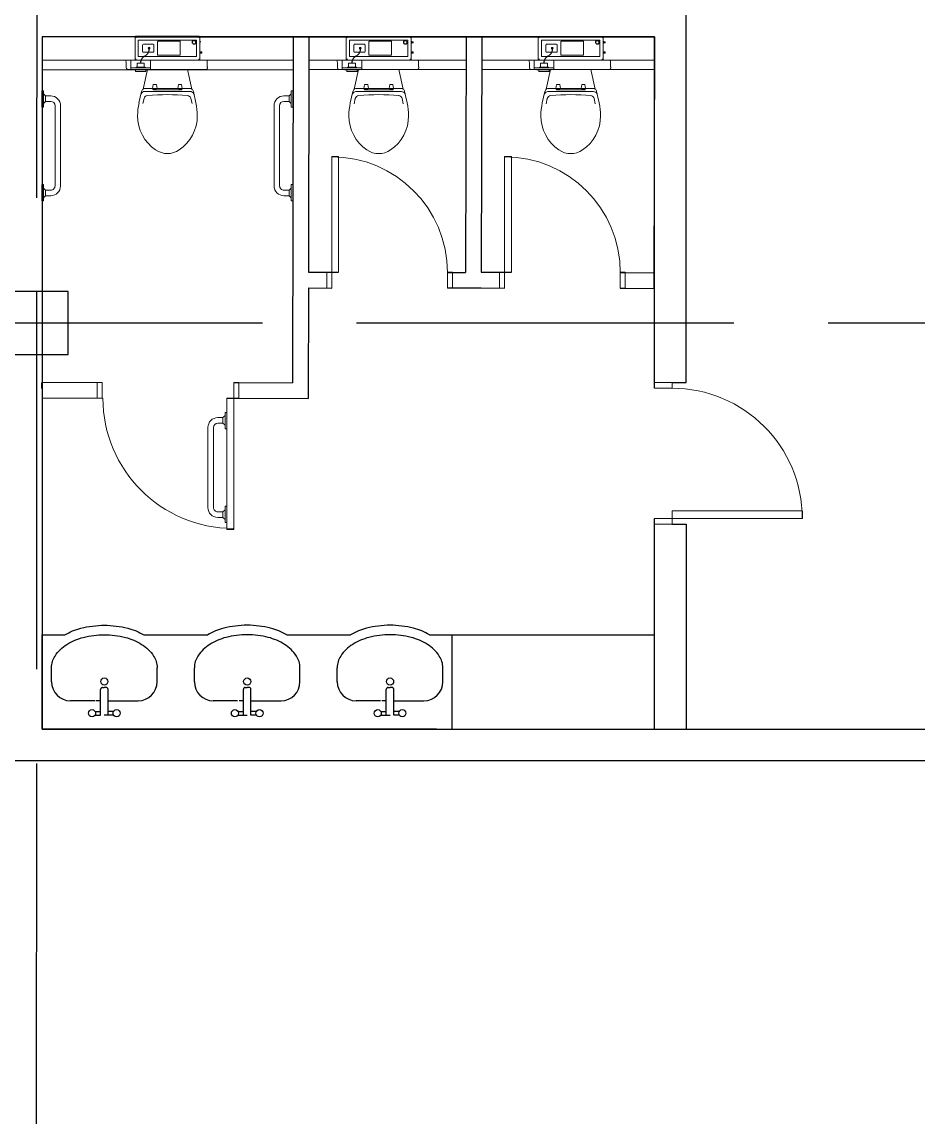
# Model space of a CAD drawing. Header units: millimetres. Extents: x -1544140 to 7445918, y -1294905 to 2019878.
# Drawn here: x 141268 to 146971, y 191454 to 198423 of the extents above; entities that cross this region are included whole.
import ezdxf

# ---------------------------------------------------------------- set-up
doc = ezdxf.new("R2010")
doc.units = ezdxf.units.MM
doc.header["$MEASUREMENT"] = 0
doc.linetypes.add('ACAD_ISO02W100', pattern=[15, 12, -3])
doc.layers.add('JA_Building Outline', color=7, linetype='Continuous', lineweight=5)
doc.layers.add('SANTEH', color=7, linetype='Continuous')

msp = doc.modelspace()

# ---------------------------------------------------------------- linework, layer by layer
at = {"color": 9, "linetype": 'ACAD_ISO02W100', "ltscale": 200, "true_color": 0xc4c4c5}
for p, q in [((141338.4, 146303.5), (141397.7, 265507.1)), ((74398.1, 196507.1), (183397.7, 196507.1))]:
    msp.add_line(p, q, dxfattribs=at)
for p, q in [((145493.8, 196127.3), (145493.8, 198527)), ((145293.8, 198326.8), (141397.7, 198326.8)), ((141397.7, 198326.8), (141397.7, 193923.5)), ((141987.8, 198327), (145293.8, 198327)), ((145293.8, 196091.3), (145293.8, 198327)), ((145406.3, 196127.3), (145493.8, 196127.3)), ((145293.8, 193923.5), (145293.8, 195263)), ((145406.3, 195227), (145493.8, 195227)), ((145493.8, 195227), (145493.8, 193923.5)), ((141397.7, 193923.5), (157007.2, 193923.5)), ((125347.5, 193723.5), (158257, 193723.5))]:
    msp.add_line(p, q)
at = {"color": 165, "true_color": 0x5e67af}
for p, q in [((142396.8, 198329.9), (141990.8, 198329.9)), ((142993.8, 198329.9), (142990, 196127.1)), ((143093.8, 198329.7), (143091.4, 196829.5)), ((144093.9, 198329.6), (144090.1, 196827.1)), ((144193.8, 198329.7), (144191.4, 196829.5)), ((145293.8, 198327), (145289.9, 196726.9)), ((145293, 198326.8), (145293.8, 198326.8)), ((143091.3, 196829.5), (143283.1, 196829.2)), ((143975.4, 196827.4), (144090.1, 196827.1)), ((144191.3, 196829.5), (144383.1, 196829.2)), ((145075.4, 196827.4), (145290.1, 196826.9)), ((143091.2, 196729.6), (143090.1, 196027)), ((143091.1, 196729.6), (143239.4, 196729.3)), ((143975.4, 196730.2), (144189.9, 196729.7)), ((144191.1, 196729.7), (144339.4, 196729.3)), ((145075.4, 196727.5), (145289.9, 196726.9)), ((141393.8, 196129.9), (141779.7, 196129.2)), ((141393.8, 196091.1), (141393.8, 196126.8)), ((142615.7, 196127.8), (142990, 196127.1)), ((141393.8, 196029.7), (141783.1, 196029.1)), ((142572, 196027.8), (143089.9, 196027)), ((144005.4, 193923.5), (144005.4, 194523.5)), ((144005.4, 194523.5), (145293.8, 194523.5))]:
    msp.add_line(p, q, dxfattribs=at)
msp.add_lwpolyline([(141163.4, 196307.1), (141563.4, 196307.1), (141563.4, 196707.1), (141163.4, 196707.1)], close=True)
at = {"layer": 'JA_Building Outline', "color": 165, "linetype": 'Continuous', "lineweight": 20, "true_color": 0x5e67af}
for p, q in [((141987.8, 198326.9), (141987.8, 198182.9)), ((142153.3, 198329.9), (141990.8, 198329.9)), ((142396.8, 198329.9), (142153.3, 198329.9)), ((142399.8, 198326.9), (142399.8, 198182.9)), ((143332.3, 198326.6), (143332.3, 198182.6)), ((143497.8, 198329.6), (143335.3, 198329.6)), ((143741.3, 198329.6), (143497.8, 198329.6)), ((143744.3, 198326.6), (143744.3, 198182.6)), ((144554.1, 198326.7), (144554.1, 198182.7)), ((144719.6, 198329.7), (144557.1, 198329.7)), ((144963.1, 198329.7), (144719.6, 198329.7)), ((144966.1, 198326.7), (144966.1, 198182.7)), ((142007.5, 198205.5), (142007.5, 198304.2)), ((142010.5, 198307.2), (142081.3, 198307.2)), ((142035.3, 198274.9), (142035.3, 198234.9)), ((142040.8, 198280.4), (142081.3, 198280.4)), ((142081.3, 198307.2), (142234.3, 198307.2)), ((142081.3, 198280.4), (142102.8, 198280.4)), ((142108.3, 198274.9), (142108.3, 198234.9)), ((142131.4, 198213.5), (142131.4, 198296.2)), ((142134.4, 198299.2), (142273.1, 198299.2)), ((142234.3, 198307.2), (142253.3, 198307.2)), ((142253.3, 198307.2), (142330.3, 198307.2)), ((142276.1, 198213.5), (142276.1, 198296.2)), ((142330.3, 198307.2), (142377, 198307.2)), ((142380, 198205.5), (142380, 198304.2)), ((143352.1, 198205.3), (143352.1, 198304)), ((143355.1, 198307), (143425.8, 198307)), ((143379.8, 198274.6), (143379.8, 198234.6)), ((143385.3, 198280.1), (143425.8, 198280.1)), ((143425.8, 198307), (143578.8, 198307)), ((143425.8, 198280.1), (143447.3, 198280.1)), ((143452.8, 198274.6), (143452.8, 198234.6)), ((143476, 198213.3), (143476, 198296)), ((143479, 198299), (143617.7, 198299)), ((143578.8, 198307), (143597.8, 198307)), ((143597.8, 198307), (143674.8, 198307)), ((143620.7, 198213.3), (143620.7, 198296)), ((143674.8, 198307), (143721.6, 198307)), ((143724.6, 198205.3), (143724.6, 198304)), ((144573.8, 198205.3), (144573.8, 198304)), ((144576.8, 198307), (144647.6, 198307)), ((144601.5, 198274.7), (144601.5, 198234.7)), ((144607.1, 198280.2), (144647.6, 198280.2)), ((144647.6, 198307), (144800.6, 198307)), ((144647.6, 198280.2), (144669.1, 198280.2)), ((144674.6, 198274.7), (144674.6, 198234.7)), ((144697.7, 198213.3), (144697.7, 198296)), ((144700.7, 198299), (144839.4, 198299)), ((144800.6, 198307), (144819.6, 198307)), ((144819.6, 198307), (144896.6, 198307)), ((144842.4, 198213.3), (144842.4, 198296)), ((144896.6, 198307), (144943.3, 198307)), ((144946.3, 198205.3), (144946.3, 198304)), ((142010.5, 198202.5), (142081.3, 198202.5)), ((142040.8, 198229.3), (142081.3, 198229.3)), ((142081.3, 198229.3), (142102.8, 198229.3)), ((142081.3, 198202.5), (142134.3, 198202.5)), ((142134.3, 198202.5), (142153.3, 198202.5)), ((142134.4, 198210.5), (142273.1, 198210.5)), ((142153.3, 198202.5), (142330.3, 198202.5)), ((142330.3, 198202.5), (142377, 198202.5)), ((143355.1, 198202.3), (143425.8, 198202.3)), ((143385.3, 198229.1), (143425.8, 198229.1)), ((143425.8, 198229.1), (143447.3, 198229.1)), ((143425.8, 198202.3), (143478.8, 198202.3)), ((143478.8, 198202.3), (143497.8, 198202.3)), ((143479, 198210.3), (143617.7, 198210.3)), ((143497.8, 198202.3), (143674.8, 198202.3)), ((143674.8, 198202.3), (143721.6, 198202.3)), ((144576.8, 198202.3), (144647.6, 198202.3)), ((144607.1, 198229.1), (144647.6, 198229.1)), ((144647.6, 198229.1), (144669.1, 198229.1)), ((144647.6, 198202.3), (144700.6, 198202.3)), ((144700.6, 198202.3), (144719.6, 198202.3)), ((144700.7, 198210.3), (144839.4, 198210.3)), ((144719.6, 198202.3), (144896.6, 198202.3)), ((144896.6, 198202.3), (144943.3, 198202.3)), ((141961.6, 198129.9, 0), (141961.3, 198119.9, 0)), ((141961.6, 198129.9, 0), (142023.8, 198129.9, 0)), ((142234.3, 198179.9), (141990.8, 198179.9)), ((141995.3, 198129.9, 0), (141995.3, 198132.4, 0)), ((141997.3, 198134.4, 0), (142010.8, 198134.4, 0)), ((142001.3, 198159.5, 0), (142001.3, 198134.9, 0)), ((142001.3, 198159.5, 0), (142023.8, 198159.5, 0)), ((142023.8, 198134.9, 0), (142001.3, 198134.9, 0)), ((142023.8, 198134.4, 0), (142008.8, 198134.4, 0)), ((142021.8, 198161.4, 0), (142021.4, 198160.5, 0)), ((142021.4, 198160.5, 0), (142021.4, 198159.5, 0)), ((142021.9, 198161.4, 0), (142021.8, 198161.4, 0)), ((142022.3, 198168.2, 0), (142021.9, 198165.9, 0)), ((142021.9, 198165.9, 0), (142021.9, 198161.4, 0)), ((142046.2, 198159.5, 0), (142023.8, 198159.5, 0)), ((142046.2, 198134.9, 0), (142023.8, 198134.9, 0)), ((142023.8, 198134.4, 0), (142038.7, 198134.4, 0)), ((142023.8, 198129.9, 0), (142085.9, 198129.9, 0)), ((142025.2, 198168.2, 0), (142025.6, 198165.9, 0)), ((142025.6, 198165.9, 0), (142025.6, 198161.4, 0)), ((142025.6, 198161.4, 0), (142025.7, 198161.4, 0)), ((142025.7, 198161.4, 0), (142026.1, 198160.5, 0)), ((142026.1, 198160.5, 0), (142026.1, 198159.5, 0)), ((142050.3, 198134.4, 0), (142036.8, 198134.4, 0)), ((142046.2, 198159.5, 0), (142046.2, 198134.9, 0)), ((142052.3, 198129.9, 0), (142052.3, 198132.4, 0)), ((142085.9, 198129.9, 0), (142086.3, 198119.9, 0)), ((142234.3, 198179.9), (142396.8, 198179.9)), ((143306.1, 198129.6, 0), (143305.8, 198119.6, 0)), ((143306.1, 198129.6, 0), (143368.3, 198129.6, 0)), ((143578.8, 198179.6), (143335.3, 198179.6)), ((143339.8, 198129.6, 0), (143339.8, 198132.1, 0)), ((143341.8, 198134.1, 0), (143355.3, 198134.1, 0)), ((143345.9, 198159.3, 0), (143345.9, 198134.6, 0)), ((143345.9, 198159.3, 0), (143368.3, 198159.3, 0)), ((143368.3, 198134.6, 0), (143345.9, 198134.6, 0)), ((143368.3, 198134.1, 0), (143353.3, 198134.1, 0)), ((143366.4, 198161.2, 0), (143365.9, 198160.3, 0)), ((143365.9, 198160.3, 0), (143365.9, 198159.3, 0)), ((143366.8, 198168, 0), (143366.4, 198165.7, 0)), ((143366.4, 198165.7, 0), (143366.4, 198161.2, 0)), ((143366.4, 198161.2, 0), (143366.4, 198161.2, 0)), ((143390.7, 198159.3, 0), (143368.3, 198159.3, 0)), ((143390.7, 198134.6, 0), (143368.3, 198134.6, 0)), ((143368.3, 198134.1, 0), (143383.2, 198134.1, 0)), ((143368.3, 198129.6, 0), (143430.4, 198129.6, 0)), ((143369.8, 198168, 0), (143370.2, 198165.7, 0)), ((143370.2, 198165.7, 0), (143370.2, 198161.2, 0)), ((143370.2, 198161.2, 0), (143370.2, 198161.2, 0)), ((143370.2, 198161.2, 0), (143370.6, 198160.3, 0)), ((143370.6, 198160.3, 0), (143370.6, 198159.3, 0)), ((143394.8, 198134.1, 0), (143381.3, 198134.1, 0)), ((143390.7, 198159.3, 0), (143390.7, 198134.6, 0)), ((143396.8, 198129.6, 0), (143396.8, 198132.1, 0)), ((143430.4, 198129.6, 0), (143430.8, 198119.6, 0)), ((143578.8, 198179.6), (143741.3, 198179.6)), ((144527.9, 198129.6, 0), (144527.5, 198119.7, 0)), ((144527.9, 198129.6, 0), (144590.1, 198129.7, 0)), ((144800.6, 198179.7), (144557.1, 198179.7)), ((144561.5, 198129.6, 0), (144561.5, 198132.2, 0)), ((144563.5, 198134.2, 0), (144577, 198134.2, 0)), ((144567.6, 198159.3, 0), (144567.6, 198134.7, 0)), ((144567.6, 198159.3, 0), (144590.1, 198159.3, 0)), ((144590.1, 198134.7, 0), (144567.6, 198134.7, 0)), ((144590.1, 198134.2, 0), (144575.1, 198134.2, 0)), ((144588.1, 198161.2, 0), (144587.7, 198160.3, 0)), ((144587.7, 198160.3, 0), (144587.7, 198159.3, 0)), ((144588.2, 198161.2, 0), (144588.1, 198161.2, 0)), ((144588.6, 198168, 0), (144588.2, 198165.7, 0)), ((144588.2, 198165.7, 0), (144588.2, 198161.2, 0)), ((144612.5, 198159.3, 0), (144590.1, 198159.3, 0)), ((144612.5, 198134.7, 0), (144590.1, 198134.7, 0)), ((144590.1, 198134.2, 0), (144605, 198134.2, 0)), ((144590.1, 198129.7, 0), (144652.2, 198129.7, 0)), ((144591.5, 198168, 0), (144591.9, 198165.7, 0)), ((144591.9, 198165.7, 0), (144591.9, 198161.2, 0)), ((144591.9, 198161.2, 0), (144592, 198161.2, 0)), ((144592, 198161.2, 0), (144592.4, 198160.3, 0)), ((144592.4, 198160.3, 0), (144592.4, 198159.3, 0)), ((144616.5, 198134.2, 0), (144603, 198134.2, 0)), ((144612.5, 198159.3, 0), (144612.5, 198134.7, 0)), ((144618.5, 198129.7, 0), (144618.5, 198132.2, 0)), ((144652.2, 198129.6, 0), (144652.5, 198119.7, 0)), ((144800.6, 198179.7), (144963.1, 198179.7))]:
    msp.add_line(p, q, dxfattribs=at)
at = {"layer": 'JA_Building Outline', "color": 165, "lineweight": 20, "ltscale": 2, "true_color": 0x5e67af}
for p, q in [((142400.3, 198299.4), (142399.8, 198299.4)), ((142400.3, 198286.4), (142399.8, 198286.4)), ((142400.3, 198299.4), (142405.3, 198297.4)), ((142400.3, 198286.4), (142405.3, 198288.4)), ((143744.8, 198299.1), (143744.3, 198299.1)), ((143744.8, 198286.1), (143744.3, 198286.1)), ((143744.8, 198299.1), (143749.8, 198297.1)), ((143744.8, 198286.1), (143749.8, 198288.1)), ((143757.3, 198295.1), (143745.8, 198295.1)), ((143757.3, 198290.1), (143745.8, 198290.1)), ((143757.3, 198296.6), (143749.8, 198296.6)), ((143757.3, 198288.6), (143749.8, 198288.6)), ((143757.3, 198290.1), (143753.3, 198290.1)), ((144966.6, 198299.2), (144966.1, 198299.2)), ((144966.6, 198286.2), (144966.1, 198286.2)), ((144966.6, 198299.2), (144971.6, 198297.2)), ((144966.6, 198286.2), (144971.6, 198288.2)), ((144979.1, 198295.2), (144967.6, 198295.2)), ((144979.1, 198290.2), (144967.6, 198290.2)), ((144979.1, 198296.7), (144971.6, 198296.7)), ((144979.1, 198288.7), (144971.6, 198288.7)), ((144979.1, 198290.2), (144975.1, 198290.2)), ((142400.3, 198234.4), (142399.8, 198234.4)), ((142400.3, 198221.4), (142399.8, 198221.4)), ((142400.3, 198234.4), (142405.3, 198232.4)), ((142400.3, 198221.4), (142405.3, 198223.4)), ((142412.8, 198230.4), (142401.3, 198230.4)), ((142412.8, 198225.4), (142401.3, 198225.4)), ((142412.8, 198231.9), (142405.3, 198231.9)), ((142412.8, 198223.9), (142405.3, 198223.9)), ((142412.8, 198225.4), (142408.8, 198225.4)), ((143744.8, 198234.2), (143744.3, 198234.2)), ((143744.8, 198221.2), (143744.3, 198221.2)), ((143744.8, 198234.2), (143749.8, 198232.2)), ((143744.8, 198221.2), (143749.8, 198223.2)), ((143757.3, 198230.2), (143745.8, 198230.2)), ((143757.3, 198225.2), (143745.8, 198225.2)), ((143757.3, 198231.7), (143749.8, 198231.7)), ((143757.3, 198223.7), (143749.8, 198223.7)), ((143757.3, 198225.2), (143753.3, 198225.2)), ((144966.6, 198234.2), (144966.1, 198234.2)), ((144966.6, 198221.2), (144966.1, 198221.2)), ((144966.6, 198234.2), (144971.6, 198232.2)), ((144966.6, 198221.2), (144971.6, 198223.2)), ((144979.1, 198230.2), (144967.6, 198230.2)), ((144979.1, 198225.2), (144967.6, 198225.2)), ((144979.1, 198231.7), (144971.6, 198231.7)), ((144979.1, 198223.7), (144971.6, 198223.7)), ((144979.1, 198225.2), (144975.1, 198225.2)), ((141960.8, 198179.9), (141960.8, 198119.9)), ((142022.3, 198168.2, 0), (142025.2, 198168.2, 0)), ((142086.8, 198179.9), (142086.8, 198119.9)), ((143305.3, 198179.6), (143305.3, 198119.6)), ((143366.8, 198168, 0), (143369.8, 198168, 0)), ((143431.3, 198179.6), (143431.3, 198119.6)), ((144527, 198179.7), (144527, 198119.7)), ((144588.6, 198168, 0), (144591.5, 198168, 0)), ((144653.1, 198179.7), (144653.1, 198119.7))]:
    msp.add_line(p, q, dxfattribs=at)
at = {"layer": 'JA_Building Outline', "color": 165, "lineweight": 20, "true_color": 0x5e67af}
for p, q in [((142400.3, 198299.4), (142400.3, 198292.9)), ((142400.3, 198286.4), (142400.3, 198292.9)), ((142405.3, 198297.4), (142405.3, 198295.4)), ((142405.3, 198288.4), (142405.3, 198290.4)), ((143744.8, 198299.1), (143744.8, 198292.6)), ((143744.8, 198286.1), (143744.8, 198292.6)), ((143749.8, 198297.1), (143749.8, 198295.1)), ((143749.8, 198288.1), (143749.8, 198290.1)), ((143752.8, 198294.6), (143752.8, 198290.6)), ((143757.3, 198296.6), (143757.3, 198295.1)), ((143757.3, 198288.6), (143757.3, 198290.1)), ((143757.8, 198294.6), (143757.8, 198290.6)), ((144966.6, 198299.2), (144966.6, 198292.7)), ((144966.6, 198286.2), (144966.6, 198292.7)), ((144971.6, 198297.2), (144971.6, 198295.2)), ((144971.6, 198288.2), (144971.6, 198290.2)), ((144974.6, 198294.7), (144974.6, 198290.7)), ((144979.1, 198296.7), (144979.1, 198295.2)), ((144979.1, 198288.7), (144979.1, 198290.2)), ((144979.6, 198294.7), (144979.6, 198290.7)), ((142400.3, 198234.4), (142400.3, 198227.9)), ((142400.3, 198221.4), (142400.3, 198227.9)), ((142405.3, 198232.4), (142405.3, 198230.4)), ((142405.3, 198223.4), (142405.3, 198225.4)), ((142408.3, 198229.9), (142408.3, 198225.9)), ((142412.8, 198231.9), (142412.8, 198230.4)), ((142412.8, 198223.9), (142412.8, 198225.4)), ((142413.3, 198229.9), (142413.3, 198225.9)), ((143744.8, 198234.2), (143744.8, 198227.7)), ((143744.8, 198221.2), (143744.8, 198227.7)), ((143749.8, 198232.2), (143749.8, 198230.2)), ((143749.8, 198223.2), (143749.8, 198225.2)), ((143752.8, 198229.7), (143752.8, 198225.7)), ((143757.3, 198231.7), (143757.3, 198230.2)), ((143757.3, 198223.7), (143757.3, 198225.2)), ((143757.8, 198229.7), (143757.8, 198225.7)), ((144966.6, 198234.2), (144966.6, 198227.7)), ((144966.6, 198221.2), (144966.6, 198227.7)), ((144971.6, 198232.2), (144971.6, 198230.2)), ((144971.6, 198223.2), (144971.6, 198225.2)), ((144974.6, 198229.7), (144974.6, 198225.7)), ((144979.1, 198231.7), (144979.1, 198230.2)), ((144979.1, 198223.7), (144979.1, 198225.2)), ((144979.6, 198229.7), (144979.6, 198225.7)), ((142993.4, 198179.4), (141393.8, 198179.9)), ((142993.3, 198116.9), (141393.8, 198116.9)), ((141928.4, 198179.9), (142441.3, 198179.9)), ((141931, 198161.9), (141928.4, 198179.9)), ((141931.8, 198139.3, 0), (141931, 198161.9)), ((141931.9, 198134.8, 0), (141931.8, 198139.3, 0)), ((141932.4, 198130.1, 0), (141931.9, 198134.8, 0)), ((141934.6, 198125.2, 0), (141932.4, 198130.1, 0)), ((141939.4, 198119.9, 0), (141934.6, 198125.2, 0)), ((141939.4, 198119.9, 0), (142440.8, 198119.9, 0)), ((141981.8, 198116.9, 0), (142065.8, 198116.9, 0)), ((141991.3, 198109.9, 0), (141991.3, 198116.9, 0)), ((142038.6, 197994.7, 0), (142066.3, 198119.9, 0)), ((142344.4, 198119.9, 0), (142043.8, 198119.9, 0)), ((142056.3, 198109.9, 0), (142056.3, 198116.9, 0)), ((142321.9, 198119.9, 0), (142066.3, 198119.9, 0)), ((142321.9, 198119.9, 0), (142349.7, 197994.7, 0)), ((142440.8, 198119.9, 0), (142446.8, 198124.8, 0)), ((142445.4, 198177.9), (142441.3, 198179.9)), ((142447.2, 198176.2), (142445.4, 198177.9)), ((142446.6, 198139.3, 0), (142447.2, 198140.9, 0)), ((142446.6, 198137.7, 0), (142446.6, 198139.3, 0)), ((142447.7, 198136, 0), (142446.6, 198137.7, 0)), ((142446.8, 198124.8, 0), (142449.5, 198128.6, 0)), ((142447.6, 198174.5), (142447.2, 198176.2)), ((142447.2, 198140.9, 0), (142447.6, 198174.5)), ((142449.1, 198134, 0), (142447.7, 198136, 0)), ((142450, 198131.7, 0), (142449.1, 198134, 0)), ((142449.5, 198128.6, 0), (142450, 198131.7, 0)), ((144093.5, 198179.1), (143093.7, 198179.6)), ((144093.4, 198119.1), (143093.7, 198119.6, 0)), ((143272.9, 198179.6), (143785.9, 198179.6)), ((143275.5, 198161.7), (143272.9, 198179.6)), ((143276.3, 198139.1, 0), (143275.5, 198161.7)), ((143276.4, 198134.6, 0), (143276.3, 198139.1, 0)), ((143277, 198129.9, 0), (143276.4, 198134.6, 0)), ((143279.1, 198124.9, 0), (143277, 198129.9, 0)), ((143284, 198119.6, 0), (143279.1, 198124.9, 0)), ((143284, 198119.6, 0), (143785.4, 198119.6, 0)), ((143326.3, 198116.6, 0), (143410.3, 198116.6, 0)), ((143335.8, 198109.7, 0), (143335.8, 198116.6, 0)), ((143383.1, 197994.5, 0), (143410.8, 198119.6, 0)), ((143689, 198119.6, 0), (143388.4, 198119.6, 0)), ((143400.8, 198109.7, 0), (143400.8, 198116.6, 0)), ((143666.5, 198119.6, 0), (143410.8, 198119.6, 0)), ((143666.5, 198119.6, 0), (143694.2, 197994.5, 0)), ((143785.4, 198119.6, 0), (143791.3, 198124.5, 0)), ((143789.9, 198177.7), (143785.9, 198179.6)), ((143791.8, 198175.9), (143789.9, 198177.7)), ((143791.2, 198139, 0), (143791.7, 198140.6, 0)), ((143791.2, 198137.4, 0), (143791.2, 198139, 0)), ((143792.2, 198135.7, 0), (143791.2, 198137.4, 0)), ((143791.3, 198124.5, 0), (143794, 198128.4, 0)), ((143791.7, 198140.6, 0), (143792.1, 198174.2)), ((143792.1, 198174.2), (143791.8, 198175.9)), ((143793.6, 198133.8, 0), (143792.2, 198135.7, 0)), ((143794.5, 198131.4, 0), (143793.6, 198133.8, 0)), ((143794, 198128.4, 0), (143794.5, 198131.4, 0)), ((145293.4, 198178.9), (144193.6, 198179.7)), ((145293.3, 198118.9), (144193.6, 198119.7, 0)), ((144494.6, 198179.7), (145007.6, 198179.7)), ((144497.3, 198161.7), (144494.6, 198179.7)), ((144498.1, 198139.1, 0), (144497.3, 198161.7)), ((144498.2, 198134.6, 0), (144498.1, 198139.1, 0)), ((144498.7, 198129.9, 0), (144498.2, 198134.6, 0)), ((144500.8, 198124.9, 0), (144498.7, 198129.9, 0)), ((144505.7, 198119.7, 0), (144500.8, 198124.9, 0)), ((144505.7, 198119.7, 0), (145007.1, 198119.7, 0)), ((144548, 198116.7, 0), (144632, 198116.7, 0)), ((144557.5, 198109.7, 0), (144557.5, 198116.7, 0)), ((144604.8, 197994.5, 0), (144632.6, 198119.7, 0)), ((144910.7, 198119.7, 0), (144610.1, 198119.7, 0)), ((144622.5, 198109.7, 0), (144622.5, 198116.7, 0)), ((144888.2, 198119.7, 0), (144632.6, 198119.7, 0)), ((144888.2, 198119.7, 0), (144916, 197994.5, 0)), ((145007.1, 198119.7, 0), (145013, 198124.5, 0)), ((145011.7, 198177.7), (145007.6, 198179.7)), ((145013.5, 198175.9), (145011.7, 198177.7)), ((145012.9, 198139.1, 0), (145013.5, 198140.7, 0)), ((145012.9, 198137.5, 0), (145012.9, 198139.1, 0)), ((145014, 198135.8, 0), (145012.9, 198137.5, 0)), ((145013, 198124.5, 0), (145015.8, 198128.4, 0)), ((145013.9, 198174.3), (145013.5, 198175.9)), ((145013.5, 198140.7, 0), (145013.9, 198174.3)), ((145015.4, 198133.8, 0), (145014, 198135.8, 0)), ((145016.3, 198131.4, 0), (145015.4, 198133.8, 0)), ((145015.8, 198128.4, 0), (145016.3, 198131.4, 0)), ((141994.3, 198106.9, 0), (142053.3, 198106.9, 0)), ((143338.8, 198106.7, 0), (143397.8, 198106.7, 0)), ((144560.5, 198106.7, 0), (144619.5, 198106.7, 0)), ((142013.1, 197907.1, 0), (142029.4, 197980.3, 0)), ((142338.9, 197979.9, 0), (142049.3, 197979.9, 0)), ((142097.1, 197999.9, 0), (142053.8, 197999.9, 0)), ((142291.1, 197999.9, 0), (142097.1, 197999.9, 0)), ((142104.1, 198024.9, 0), (142099.7, 197999.9, 0)), ((142124.1, 198024.9, 0), (142104.1, 198024.9, 0)), ((142106.1, 197999.9, 0), (142106.1, 197993.9, 0)), ((142106.1, 197993.9, 0), (142122.1, 197993.9, 0)), ((142281.1, 197989.9, 0), (142107.1, 197989.9, 0)), ((142122.1, 197993.9, 0), (142122.1, 197999.9, 0)), ((142128.5, 197999.9, 0), (142124.1, 198024.9, 0)), ((142259.7, 197999.9, 0), (142264.1, 198024.9, 0)), ((142264.1, 198024.9, 0), (142284.1, 198024.9, 0)), ((142266.1, 197993.9, 0), (142266.1, 197999.9, 0)), ((142282.1, 197993.9, 0), (142266.1, 197993.9, 0)), ((142282.1, 197999.9, 0), (142282.1, 197993.9, 0)), ((142284.1, 198024.9, 0), (142288.5, 197999.9, 0)), ((142334.5, 197999.9, 0), (142291.1, 197999.9, 0)), ((142358.9, 197980.3, 0), (142375.1, 197907.1, 0)), ((143357.7, 197906.9, 0), (143373.9, 197980, 0)), ((143683.5, 197979.6, 0), (143393.9, 197979.6, 0)), ((143441.7, 197999.6, 0), (143398.3, 197999.6, 0)), ((143635.7, 197999.6, 0), (143441.7, 197999.6, 0)), ((143448.7, 198024.6, 0), (143444.2, 197999.6, 0)), ((143468.7, 198024.6, 0), (143448.7, 198024.6, 0)), ((143450.7, 197999.6, 0), (143450.7, 197993.6, 0)), ((143450.7, 197993.6, 0), (143466.7, 197993.6, 0)), ((143625.7, 197989.6, 0), (143451.7, 197989.6, 0)), ((143466.7, 197993.6, 0), (143466.7, 197999.6, 0)), ((143473.1, 197999.6, 0), (143468.7, 198024.6, 0)), ((143604.2, 197999.6, 0), (143608.7, 198024.6, 0)), ((143608.7, 198024.6, 0), (143628.7, 198024.6, 0)), ((143610.7, 197993.6, 0), (143610.7, 197999.6, 0)), ((143626.7, 197993.6, 0), (143610.7, 197993.6, 0)), ((143626.7, 197999.6, 0), (143626.7, 197993.6, 0)), ((143628.7, 198024.6, 0), (143633.1, 197999.6, 0)), ((143679, 197999.6, 0), (143635.7, 197999.6, 0)), ((143703.4, 197980, 0), (143719.6, 197906.9, 0)), ((144579.4, 197906.9, 0), (144595.6, 197980.1, 0)), ((144905.2, 197979.7, 0), (144615.6, 197979.7, 0)), ((144663.4, 197999.7, 0), (144620, 197999.7, 0)), ((144857.4, 197999.7, 0), (144663.4, 197999.7, 0)), ((144670.4, 198024.7, 0), (144666, 197999.7, 0)), ((144690.4, 198024.7, 0), (144670.4, 198024.7, 0)), ((144672.4, 197999.7, 0), (144672.4, 197993.7, 0)), ((144672.4, 197993.7, 0), (144688.4, 197993.7, 0)), ((144847.4, 197989.7, 0), (144673.4, 197989.7, 0)), ((144688.4, 197993.7, 0), (144688.4, 197999.7, 0)), ((144694.8, 197999.7, 0), (144690.4, 198024.7, 0)), ((144826, 197999.7, 0), (144830.4, 198024.7, 0)), ((144830.4, 198024.7, 0), (144850.4, 198024.7, 0)), ((144832.4, 197993.7, 0), (144832.4, 197999.7, 0)), ((144848.4, 197993.7, 0), (144832.4, 197993.7, 0)), ((144848.4, 197999.7, 0), (144848.4, 197993.7, 0)), ((144850.4, 198024.7, 0), (144854.8, 197999.7, 0)), ((144900.8, 197999.7, 0), (144857.4, 197999.7, 0)), ((144925.2, 197980.1, 0), (144941.4, 197906.9, 0)), ((142045, 197935.3, 0), (142037.7, 197902.4, 0)), ((142350.6, 197902.4, 0), (142343.3, 197935.3, 0)), ((143389.5, 197935, 0), (143382.2, 197902.2, 0)), ((143695.1, 197902.2, 0), (143687.8, 197935, 0)), ((144611.3, 197935.1, 0), (144604, 197902.2, 0)), ((144916.8, 197902.2, 0), (144909.5, 197935.1, 0))]:
    msp.add_line(p, q, dxfattribs=at)
at = {"layer": 'JA_Building Outline', "color": 165, "lineweight": 0, "true_color": 0x5e67af}
for p, q in [((143239.4, 196829.3), (143207.4, 196829.3)), ((143207.4, 196829.3), (143207.4, 196729.3)), ((143239.4, 196729.3), (143239.4, 196829.3)), ((144007.4, 196829.3), (143975.4, 196829.3)), ((143975.4, 196829.3), (143975.4, 196729.3)), ((144007.4, 196729.3), (144007.4, 196829.3)), ((144339.4, 196829.3), (144307.4, 196829.3)), ((144307.4, 196829.3), (144307.4, 196729.3)), ((144339.4, 196729.3), (144339.4, 196829.3)), ((145107.4, 196829.3), (145075.4, 196829.3)), ((145075.4, 196829.3), (145075.4, 196729.3)), ((145107.4, 196729.3), (145107.4, 196829.3)), ((143207.4, 196729.3), (143239.4, 196729.3)), ((143975.4, 196729.3), (144007.4, 196729.3)), ((144307.4, 196729.3), (144339.4, 196729.3)), ((145075.4, 196729.3), (145107.4, 196729.3)), ((141393.8, 196091.1), (141393.8, 196127.2)), ((141779.7, 196129.3), (141747.7, 196129.3)), ((141747.7, 196129.3), (141747.7, 196029.3)), ((141779.7, 196029.3), (141779.7, 196129.3)), ((142647.7, 196129.3), (142615.7, 196129.3)), ((142615.7, 196129.3), (142615.7, 196029.3)), ((142647.7, 196029.3), (142647.7, 196129.3)), ((141747.7, 196029.3), (141779.7, 196029.3)), ((142615.7, 196029.3), (142647.7, 196029.3))]:
    msp.add_line(p, q, dxfattribs=at)
at = {"layer": 'JA_Building Outline', "color": 165, "lineweight": 5, "true_color": 0x5e67af}
for p, q in [((143239.4, 196829.3), (143239.4, 196729.3)), ((143975.4, 196829.3), (143975.4, 196729.3)), ((144339.4, 196829.3), (144339.4, 196729.3)), ((145075.4, 196829.3), (145075.4, 196729.3)), ((141779.7, 196029.3), (141779.7, 196129.3)), ((142615.7, 196029.3), (142615.7, 196129.3))]:
    msp.add_line(p, q, dxfattribs=at)
at = {"layer": 'JA_Building Outline', "color": 18, "lineweight": 0, "true_color": 0x000000}
for p, q in [((145293.8, 196127.3), (145406.3, 196127.3)), ((145406.3, 196091.3), (145293.8, 196091.3)), ((145406.3, 196127.3), (145406.3, 196091.3)), ((145293.8, 195263), (145406.3, 195263)), ((145406.3, 195263), (145406.3, 195227)), ((145406.3, 195227), (145293.8, 195227))]:
    msp.add_line(p, q, dxfattribs=at)
at = {"layer": 'JA_Building Outline', "color": 18, "lineweight": 5, "true_color": 0x000000}
for p, q in [((145406.3, 196091.3), (145293.8, 196091.3)), ((145406.3, 195263), (145293.8, 195263))]:
    msp.add_line(p, q, dxfattribs=at)
at = {"layer": 'JA_Building Outline', "color": 165, "linetype": 'Continuous', "lineweight": 20, "true_color": 0x5e67af}
for points in [[(141393.8, 197879.6), (141405, 197879.6), (141405, 197984.6), (141393.8, 197984.6), (141393.8, 197879.6)], [(142992.9, 197879.6), (142981.7, 197879.6), (142981.7, 197984.6), (142992.9, 197984.6), (142992.9, 197879.6)], [(141405, 197965), (141418.1, 197951.9), (141418.1, 197916.9), (141405, 197903.7)], [(142981.7, 197965), (142968.6, 197951.9), (142968.6, 197916.9), (142981.7, 197903.7)], [(141393.8, 197389.1), (141405, 197389.1), (141405, 197284.1), (141393.8, 197284.1), (141393.8, 197389.1)], [(141405, 197303.7), (141418.1, 197316.9), (141418.1, 197351.9), (141405, 197365)], [(142981.7, 197303.7), (142968.6, 197316.9), (142968.6, 197351.9), (142981.7, 197365)], [(142992.9, 197389.1), (142981.7, 197389.1), (142981.7, 197284.1), (142992.9, 197284.1), (142992.9, 197389.1)]]:
    msp.add_lwpolyline(points, dxfattribs=at)
at = {"layer": 'JA_Building Outline', "color": 165, "lineweight": 20, "true_color": 0x5e67af}
for points in [[(141513.8, 197379.4), (141513.8, 197889.4, 0.414214), (141451.3, 197951.9), (141418.1, 197951.9), (141418.1, 197916.9), (141451.3, 197916.9, -0.414213), (141478.8, 197889.4), (141478.8, 197379.4, -0.414215), (141451.3, 197351.9), (141418.1, 197351.9), (141418.1, 197316.9), (141451.3, 197316.9, 0.414213)], [(142872.9, 197379.4), (142872.9, 197889.4, -0.414214), (142935.4, 197951.9), (142968.6, 197951.9), (142968.6, 197916.9), (142935.4, 197916.9, 0.414213), (142907.9, 197889.4), (142907.9, 197379.4, 0.414215), (142935.4, 197351.9), (142968.6, 197351.9), (142968.6, 197316.9), (142935.4, 197316.9, -0.414213)]]:
    msp.add_lwpolyline(points, format="xyb", close=True, dxfattribs=at)
at = {"layer": 'JA_Building Outline', "color": 165, "lineweight": 5, "true_color": 0x5e67af}
for points in [[(143239.4, 196829.3), (143239.4, 197565.3), (143283.1, 197565.3), (143283.1, 196829.3)], [(144339.4, 196829.3), (144339.4, 197565.3), (144383.1, 197565.3), (144383.1, 196829.3)], [(142615.7, 196029.3), (142615.7, 195193.3), (142572, 195193.3), (142572, 196029.3)]]:
    msp.add_lwpolyline(points, close=True, dxfattribs=at)
msp.add_lwpolyline([(142451.9, 195332.3), (142451.9, 195842.3, -0.414214), (142514.4, 195904.8), (142547.6, 195904.8), (142547.6, 195869.8), (142514.4, 195869.8, 0.414213), (142486.9, 195842.3), (142486.9, 195332.3, 0.414215), (142514.4, 195304.8), (142547.6, 195304.8), (142547.6, 195269.8), (142514.4, 195269.8, -0.414213)], format="xyb", close=True, dxfattribs=at)
at = {"layer": 'JA_Building Outline', "color": 165, "linetype": 'Continuous', "lineweight": 5, "true_color": 0x5e67af}
for points in [[(142560.8, 195918), (142547.6, 195904.8), (142547.6, 195869.8), (142560.8, 195856.7)], [(142572, 195832.6), (142560.8, 195832.6), (142560.8, 195937.6), (142572, 195937.6), (142572, 195832.6)], [(142572, 195342.1), (142560.8, 195342.1), (142560.8, 195237.1), (142572, 195237.1), (142572, 195342.1)], [(142560.8, 195256.7), (142547.6, 195269.8), (142547.6, 195304.8), (142560.8, 195318)]]:
    msp.add_lwpolyline(points, dxfattribs=at)
at = {"layer": 'JA_Building Outline', "color": 18, "lineweight": 5, "true_color": 0x000000}
msp.add_lwpolyline([(145406.3, 195263), (146234.6, 195263), (146234.6, 195312.2), (145406.3, 195312.2)], close=True, dxfattribs=at)
at = {"layer": 'JA_Building Outline', "color": 165, "linetype": 'Continuous', "lineweight": 20, "true_color": 0x5e67af}
for centre, radius in [((141991.8, 198325.9), 2.5), ((142395.8, 198325.9), 2.5), ((143336.3, 198325.6), 2.5), ((143740.3, 198325.6), 2.5), ((144558.1, 198325.7), 2.5), ((144962.1, 198325.7), 2.5), ((142076.9, 198254.9), 6), ((142076.9, 198254.9), 4.8), ((142363.3, 198292.9), 12), ((143421.5, 198254.6), 6), ((143421.5, 198254.6), 4.8), ((143707.8, 198292.6), 12), ((144643.2, 198254.7), 6), ((144643.2, 198254.7), 4.8), ((144929.6, 198292.7), 12), ((141991.8, 198183.9), 2.5), ((142395.8, 198183.9), 2.5), ((143336.3, 198183.6), 2.5), ((143740.3, 198183.6), 2.5), ((144558.1, 198183.7), 2.5), ((144962.1, 198183.7), 2.5)]:
    msp.add_circle(centre, radius, dxfattribs=at)
at = {"layer": 'JA_Building Outline', "color": 165, "lineweight": 20, "ltscale": 2, "true_color": 0x5e67af}
for centre in [(142363.3, 198292.9), (143707.8, 198292.6), (144929.6, 198292.7)]:
    msp.add_circle(centre, 10.5, dxfattribs=at)
at = {"layer": 'JA_Building Outline', "color": 165, "linetype": 'Continuous', "lineweight": 20, "true_color": 0x5e67af}
for centre, radius, start, end in [((141990.8, 198326.9), 3, 90, 180), ((142396.8, 198326.9), 3, 0, 90), ((143335.3, 198326.6), 3, 90, 180), ((143741.3, 198326.6), 3, 0, 90), ((144557.1, 198326.7), 3, 90, 180), ((144963.1, 198326.7), 3, 0, 90), ((142010.5, 198304.2), 3, 90, 180), ((142040.8, 198274.9), 5.52, 90, 180), ((142102.8, 198274.9), 5.52, 0, 90), ((142134.4, 198296.2), 3, 90, 180), ((142273.1, 198296.2), 3, 0, 90), ((142377, 198304.2), 3, 0, 90), ((143355.1, 198304), 3, 90, 180), ((143385.3, 198274.6), 5.52, 90, 180), ((143447.3, 198274.6), 5.52, 0, 90), ((143479, 198296), 3, 90, 180), ((143617.7, 198296), 3, 0, 90), ((143721.6, 198304), 3, 0, 90), ((144576.8, 198304), 3, 90, 180), ((144607.1, 198274.7), 5.52, 90, 180), ((144669.1, 198274.7), 5.52, 0, 90), ((144700.7, 198296), 3, 90, 180), ((144839.4, 198296), 3, 0, 90), ((144943.3, 198304), 3, 0, 90), ((141990.8, 198182.9), 3, 180, 270), ((142010.5, 198205.5), 3, 180, 270), ((142040.8, 198234.9), 5.52, 180, 270), ((142102.8, 198234.9), 5.52, 270, 0), ((142134.4, 198213.5), 3, 180, 270), ((142273.1, 198213.5), 3, 270, 0), ((142377, 198205.5), 3, 270, 0), ((142396.8, 198182.9), 3, 270, 0), ((143335.3, 198182.6), 3, 180, 270), ((143355.1, 198205.3), 3, 180, 270), ((143385.3, 198234.6), 5.52, 180, 270), ((143447.3, 198234.6), 5.52, 270, 0), ((143479, 198213.3), 3, 180, 270), ((143617.7, 198213.3), 3, 270, 0), ((143721.6, 198205.3), 3, 270, 0), ((143741.3, 198182.6), 3, 270, 0), ((144557.1, 198182.7), 3, 180, 270), ((144576.8, 198205.3), 3, 180, 270), ((144607.1, 198234.7), 5.52, 180, 270), ((144669.1, 198234.7), 5.52, 270, 0), ((144700.7, 198213.3), 3, 180, 270), ((144839.4, 198213.3), 3, 270, 0), ((144943.3, 198205.3), 3, 270, 0), ((144963.1, 198182.7), 3, 270, 0), ((141997.3, 198132.4, 0), 2, 90.00133, 179.99867), ((142008.8, 198136.4, 0), 2, 228.59088, 269.99867), ((142038.7, 198136.4, 0), 2, 269.99799, 311.41038), ((142050.3, 198132.4, 0), 2, 0.00271, 89.99729), ((143341.8, 198132.1, 0), 2, 90.00133, 179.99867), ((143353.3, 198136.1, 0), 2, 228.59088, 269.99867), ((143383.2, 198136.1, 0), 2, 269.99799, 311.41038), ((143394.8, 198132.1, 0), 2, 0.00271, 89.99729), ((144563.5, 198132.2, 0), 2, 90.00133, 179.99867), ((144575.1, 198136.2, 0), 2, 228.59088, 269.99867), ((144605, 198136.2, 0), 2, 269.99799, 311.41038), ((144616.5, 198132.2, 0), 2, 0.00271, 89.99729)]:
    msp.add_arc(centre, radius, start, end, dxfattribs=at)
at = {"layer": 'JA_Building Outline', "color": 165, "lineweight": 20, "ltscale": 2, "true_color": 0x5e67af}
for centre, radius, start, end in [((142031.1, 198247.8), 45.8, 306.04946, 9.47312), ((142031.1, 198247.7), 46.4, 306.08307, 9.50582), ((143375.6, 198247.5), 45.8, 306.04946, 9.47312), ((143375.7, 198247.4), 46.4, 306.08307, 9.50582), ((143753.3, 198290.6), 0.5, 180, 270), ((144597.3, 198247.6), 45.8, 306.04946, 9.47312), ((144597.4, 198247.4), 46.4, 306.08307, 9.50582), ((144975.1, 198290.7), 0.5, 180, 270), ((142077.9, 198159.1), 55.4, 111.02706, 170.36688), ((142078.2, 198159.1), 54.7, 111.16507, 170.42373), ((142408.8, 198225.9), 0.5, 180, 270), ((143422.4, 198158.9), 55.4, 111.02706, 170.36688), ((143422.8, 198158.9), 54.7, 111.16507, 170.42373), ((143753.3, 198225.7), 0.5, 180, 270), ((144644.1, 198158.9), 55.4, 111.02706, 170.36688), ((144644.5, 198158.9), 54.7, 111.16507, 170.42373), ((144975.1, 198225.7), 0.5, 180, 270)]:
    msp.add_arc(centre, radius, start, end, dxfattribs=at)
at = {"layer": 'JA_Building Outline', "color": 165, "lineweight": 20, "true_color": 0x5e67af}
for centre, radius, start, end in [((143753.3, 198294.6), 0.5, 90, 180), ((143757.3, 198294.6), 0.5, 0, 90), ((143757.3, 198290.6), 0.5, 270, 0), ((144975.1, 198294.7), 0.5, 90, 180), ((144979.1, 198294.7), 0.5, 0, 90), ((144979.1, 198290.7), 0.5, 270, 0), ((142408.8, 198229.9), 0.5, 90, 180), ((142412.8, 198229.9), 0.5, 0, 90), ((142412.8, 198225.9), 0.5, 270, 0), ((143753.3, 198229.7), 0.5, 90, 180), ((143757.3, 198229.7), 0.5, 0, 90), ((143757.3, 198225.7), 0.5, 270, 0), ((144975.1, 198229.7), 0.5, 90, 180), ((144979.1, 198229.7), 0.5, 0, 90), ((144979.1, 198225.7), 0.5, 270, 0), ((141981.8, 198119.9, 0), 3, 180, 270), ((142065.8, 198119.9, 0), 3, 270, 0), ((143326.3, 198119.6, 0), 3, 180, 270), ((143410.3, 198119.6, 0), 3, 270, 0), ((144548, 198119.7, 0), 3, 180, 270), ((144632, 198119.7, 0), 3, 270, 0), ((141994.3, 198109.9, 0), 3, 180, 270), ((142053.3, 198109.9, 0), 3, 270, 0), ((143338.8, 198109.7, 0), 3, 180, 270), ((143397.8, 198109.7, 0), 3, 270, 0), ((144560.5, 198109.7, 0), 3, 180, 270), ((144619.5, 198109.7, 0), 3, 270, 0), ((142049.3, 197954.9, 0), 25, 90, 154.512), ((142053.8, 197974.9, 0), 25, 127.432, 167.503), ((142053.8, 197974.9, 0), 25, 89.998, 127.427), ((142097.1, 197994.9, 0), 5, 0, 90), ((142107.1, 197994.9, 0), 5, 179.999, 270), ((142281.1, 197994.9, 0), 5, 270, 0.001), ((142291.1, 197994.9, 0), 5, 90, 180), ((142334.5, 197974.9, 0), 25, 52.573, 90.002), ((142338.9, 197954.9, 0), 25, 25.488, 90.001), ((142334.5, 197974.9, 0), 25, 12.497, 52.568), ((143393.9, 197954.6, 0), 25, 90, 154.512), ((143398.3, 197974.6, 0), 25, 127.432, 167.503), ((143398.3, 197974.6, 0), 25, 89.998, 127.427), ((143441.7, 197994.6, 0), 5, 0, 90), ((143451.7, 197994.6, 0), 5, 179.999, 270), ((143625.7, 197994.6, 0), 5, 270, 0.001), ((143635.7, 197994.6, 0), 5, 90, 180), ((143679, 197974.6, 0), 25, 52.573, 90.002), ((143683.5, 197954.6, 0), 25, 25.488, 90.001), ((143679, 197974.6, 0), 25, 12.497, 52.568), ((144615.6, 197954.7, 0), 25, 90, 154.512), ((144620, 197974.7, 0), 25, 127.432, 167.503), ((144620, 197974.7, 0), 25, 89.998, 127.427), ((144663.4, 197994.7, 0), 5, 0, 90), ((144673.4, 197994.7, 0), 5, 179.999, 270), ((144847.4, 197994.7, 0), 5, 270, 0.001), ((144857.4, 197994.7, 0), 5, 90, 180), ((144900.8, 197974.7, 0), 25, 52.573, 90.002), ((144905.2, 197954.7, 0), 25, 25.488, 90.001), ((144900.8, 197974.7, 0), 25, 12.497, 52.568), ((142384.3, 197824.8, 0), 380.1, 167.5, 179.996), ((142069.4, 197929.9, 0), 25, 94.592, 167.5), ((142194.1, 196376.7, 0), 1583.2, 85.408, 94.592), ((142318.9, 197929.9, 0), 25, 12.5, 85.408), ((142004, 197824.8, 0), 380.1, 0.004, 12.5), ((143728.8, 197824.6, 0), 380.1, 167.5, 179.996), ((143413.9, 197929.6, 0), 25, 94.592, 167.5), ((143538.7, 196376.5, 0), 1583.2, 85.408, 94.592), ((143663.4, 197929.6, 0), 25, 12.5, 85.408), ((143348.5, 197824.6, 0), 380.1, 0.004, 12.5), ((144950.5, 197824.6, 0), 380.1, 167.5, 179.996), ((144635.7, 197929.7, 0), 25, 94.592, 167.5), ((144760.4, 196376.5, 0), 1583.2, 85.408, 94.592), ((144885.1, 197929.7, 0), 25, 12.5, 85.408), ((144570.2, 197824.6, 0), 380.1, 0.004, 12.5), ((142266.3, 197824.9, 0), 262.2, 180, 235.855), ((142122, 197824.9, 0), 262.2, 304.145, 0), ((143610.8, 197824.6, 0), 262.2, 180, 235.855), ((143466.5, 197824.6, 0), 262.2, 304.145, 0), ((144832.5, 197824.7, 0), 262.2, 180, 235.855), ((144688.2, 197824.7, 0), 262.2, 304.145, 0), ((142194.1, 197718.5, 0), 133.6, 235.855, 304.145), ((143538.7, 197718.2, 0), 133.6, 235.855, 304.145), ((144760.4, 197718.3, 0), 133.6, 235.855, 304.145)]:
    msp.add_arc(centre, radius, start, end, dxfattribs=at)
at = {"layer": 'JA_Building Outline', "color": 165, "lineweight": 5, "true_color": 0x5e67af}
for centre, radius, start, end in [((143238.8, 196827.4), 737.1, 0, 90), ((144338.8, 196827.5), 737.1, 0, 90), ((142612.3, 196029.3), 829.2, 180, 270)]:
    msp.add_arc(centre, radius, start, end, dxfattribs=at)
at = {"layer": 'JA_Building Outline', "color": 18, "lineweight": 5, "true_color": 0x000000}
msp.add_arc((145404.2, 195262.4), 829.5, 0, 90, dxfattribs=at)
at = {"layer": 'SANTEH', "color": 152, "true_color": 0x2776bb}
for p, q in [((141397.7, 193923.5), (141397.7, 194523.5)), ((143905.4, 193923.5), (141397.7, 193923.5))]:
    msp.add_line(p, q, dxfattribs=at)
at = {"layer": 'SANTEH', "color": 165, "true_color": 0x5e67af}
for p, q in [((141397.7, 194523.5), (141541.1, 194523.5)), ((142044, 194523.5), (142450.2, 194523.5)), ((142953, 194523.5), (143359.2, 194523.5)), ((143862, 194523.5), (144005.4, 194523.5)), ((141456.5, 194223.5), (141456.5, 194313.5)), ((142128.5, 194223.5), (142128.5, 194313.5)), ((142365.6, 194223.5), (142365.6, 194313.5)), ((143037.6, 194223.5), (143037.6, 194313.5)), ((143274.6, 194223.5), (143274.6, 194313.5)), ((143946.6, 194223.5), (143946.6, 194313.5)), ((141768.5, 194011.4), (141768.5, 194175.8)), ((141780.5, 194187.8), (141792.5, 194187.8)), ((141804.5, 194187.8), (141792.5, 194187.8)), ((141816.5, 194011.4), (141816.5, 194175.8)), ((142677.6, 194011.4), (142677.6, 194175.8)), ((142689.6, 194187.8), (142701.6, 194187.8)), ((142713.6, 194187.8), (142701.6, 194187.8)), ((142725.6, 194011.4), (142725.6, 194175.8)), ((143586.6, 194011.4), (143586.6, 194175.8)), ((143598.6, 194187.8), (143610.6, 194187.8)), ((143622.6, 194187.8), (143610.6, 194187.8)), ((143634.6, 194011.4), (143634.6, 194175.8)), ((141732.4, 194103.5), (141576.5, 194103.5)), ((141768.5, 194103.5), (141738, 194103.5)), ((141816.5, 194103.5), (142008.5, 194103.5)), ((142640.9, 194103.5), (142485.6, 194103.5)), ((142677.6, 194103.5), (142649.5, 194103.5)), ((142725.6, 194103.5), (142917.6, 194103.5)), ((143549.9, 194103.5), (143394.6, 194103.5)), ((143586.6, 194103.5), (143558.5, 194103.5)), ((143634.6, 194103.5), (143826.6, 194103.5)), ((141733.2, 194011.4), (141768.5, 194011.4)), ((141734, 194035.4), (141768.5, 194035.4)), ((141851.8, 194011.4), (141792.5, 194011.4)), ((141851.1, 194035.4), (141816.5, 194035.4)), ((142642.3, 194011.4), (142701.6, 194011.4)), ((142643, 194035.4), (142677.6, 194035.4)), ((142760.1, 194035.4), (142725.6, 194035.4)), ((142760.9, 194011.4), (142725.6, 194011.4)), ((143551.3, 194011.4), (143610.6, 194011.4)), ((143552, 194035.4), (143586.6, 194035.4)), ((143669.1, 194035.4), (143634.6, 194035.4)), ((143669.9, 194011.4), (143634.6, 194011.4))]:
    msp.add_line(p, q, dxfattribs=at)
for points in [[(141541.1, 194523.5, -0.064268), (141643.2, 194564.5, -0.063415), (141792.5, 194583.5, -0.063415), (141941.8, 194564.5, -0.064268), (142044, 194523.5, -0.107136)], [(142953, 194523.5, 0.064268), (142850.9, 194564.5, 0.063415), (142701.6, 194583.5, 0.063415), (142552.3, 194564.5, 0.064268), (142450.2, 194523.5, 0.107136)], [(143862, 194523.5, 0.064268), (143759.9, 194564.5, 0.063415), (143610.6, 194583.5, 0.063415), (143461.3, 194564.5, 0.064268), (143359.2, 194523.5, 0.107136)], [(141456.5, 194313.5, -0.147373), (141479, 194388, -0.107136), (141554.9, 194462, -0.076468), (141658.3, 194506.4, -0.063415), (141792.5, 194523.5, -0.063415), (141926.8, 194506.4, -0.076468), (142030.1, 194462, -0.107136), (142106.1, 194388, -0.147373), (142128.5, 194313.5, -0.147373)], [(143037.6, 194313.5, 0.147373), (143015.1, 194388, 0.107136), (142939.2, 194462, 0.076468), (142835.9, 194506.4, 0.063415), (142701.6, 194523.5, 0.063415), (142567.3, 194506.4, 0.076468), (142464, 194462, 0.107136), (142388, 194388, 0.147373), (142365.6, 194313.5, 0.147373)], [(143946.6, 194313.5, 0.147373), (143924.1, 194388, 0.107136), (143848.2, 194462, 0.076468), (143744.9, 194506.4, 0.063415), (143610.6, 194523.5, 0.063415), (143476.3, 194506.4, 0.076468), (143373, 194462, 0.107136), (143297, 194388, 0.147373), (143274.6, 194313.5, 0.147373)]]:
    msp.add_lwpolyline(points, format="xyb", dxfattribs=at)
for centre in [(141792.5, 194225.6), (142701.6, 194225.6), (143610.6, 194225.6), (141714.4, 194024), (141870.7, 194024), (142623.4, 194024), (142779.8, 194024), (143532.4, 194024), (143688.8, 194024)]:
    msp.add_circle(centre, 22.7, dxfattribs=at)
for centre, radius, start, end in [((141576.5, 194223.5), 120, 180, 270), ((142008.5, 194223.5), 120, 270, 0), ((142485.6, 194223.5), 120, 180, 270), ((142917.6, 194223.5), 120, 270, 0), ((143394.6, 194223.5), 120, 180, 270), ((143826.6, 194223.5), 120, 270, 0), ((141780.5, 194175.8), 12, 90, 180), ((141804.5, 194175.8), 12, 0, 90), ((142689.6, 194175.8), 12, 90, 180), ((142713.6, 194175.8), 12, 0, 90), ((143598.6, 194175.8), 12, 90, 180), ((143622.6, 194175.8), 12, 0, 90)]:
    msp.add_arc(centre, radius, start, end, dxfattribs=at)

doc.saveas('drawing.dxf')
